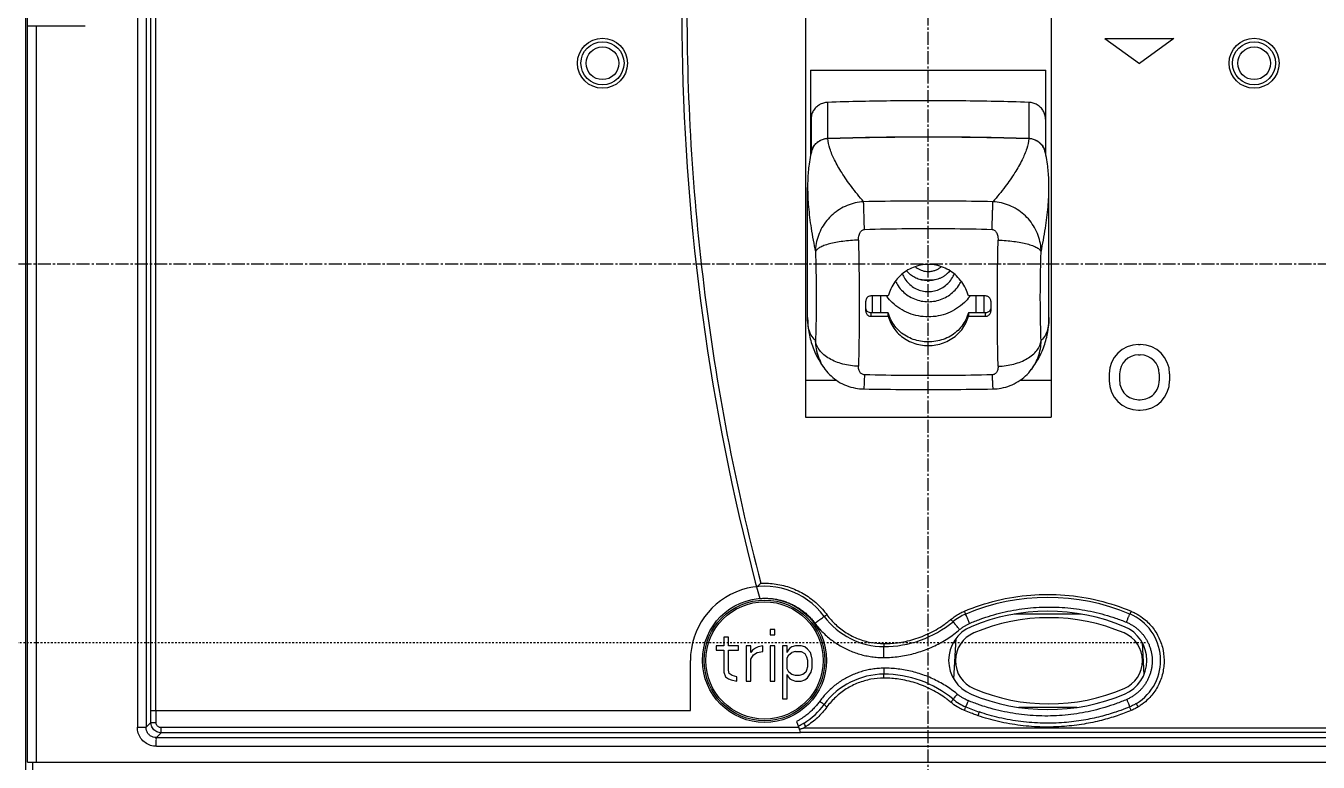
# Model space of a CAD drawing. Extents: x 0 to 557, y 0 to 248.
# Drawn here: x 423 to 498, y 83.2 to 125.9 of the extents above; entities that cross this region are included whole.
import ezdxf

# ---------------------------------------------------------------- set-up
doc = ezdxf.new("R2010")
doc.units = 0
doc.linetypes.add('AXES2', pattern=[1.125, 0.75, -0.125, 0.125, -0.125])
doc.linetypes.add('CENTER2', pattern=[1.125, 0.75, -0.125, 0.125, -0.125])
doc.layers.add('AXE', color=80, linetype='AXES2')

# ---------------------------------------------------------------- blocks, each defined once
blk = doc.blocks.new('LV429640ATNSX22A 1')
for p, q in [((95, -7.813), (95, 78.904)), ((95.1, -6.913), (95.1, 79.286)), ((140.225, 58.299), (140.225, 13.084)), ((154.475, 58.299), (154.475, 13.084)), ((101.471, 37.52), (101.471, -4.89)), ((102.243, -3.913), (102.243, 38.017)), ((102.543, -3.913), (102.543, 37.968)), ((101.971, 37.389), (101.971, -4.893)), ((95.1, 35.787), (98.45, 35.787)), ((95.6, 35.787), (95.6, -6.913)), ((157.6, 35.047), (161.6, 35.047)), ((157.6, 35.047), (159.6, 33.594)), ((161.6, 35.047), (159.6, 33.594)), ((140.525, 33.215), (140.525, 28.277)), ((140.525, 33.215), (154.175, 33.215)), ((154.175, 28.277), (154.175, 33.215)), ((140.55, 30.194), (140.525, 30.194)), ((140.525, 30.165), (140.55, 30.165)), ((140.55, 30.371), (140.55, 28.383)), ((154.15, 30.371), (154.15, 28.383)), ((154.175, 30.194), (154.15, 30.194)), ((154.15, 30.165), (154.175, 30.165)), ((140.35, 18.872), (140.35, 26.418)), ((154.35, 26.419), (154.35, 26.421)), ((154.35, 18.873), (154.35, 26.418)), ((143.726, 19.236), (143.726, 19.824)), ((145.026, 20.122), (144.026, 20.122)), ((144.1, 20.122), (144.1, 19.144)), ((144.6, 19.144), (144.6, 20.122)), ((150.674, 20.122), (149.674, 20.122)), ((150.099, 20.122), (150.099, 19.144)), ((150.6, 19.144), (150.6, 20.122)), ((150.974, 19.824), (150.974, 19.236)), ((145.026, 19.144), (144.026, 19.144)), ((144.026, 19.144), (144.026, 18.946)), ((144.026, 18.946), (145.026, 18.946)), ((145.026, 18.946), (145.026, 19.144)), ((150.674, 19.144), (149.674, 19.144)), ((149.674, 19.144), (149.674, 18.946)), ((149.674, 18.946), (150.674, 18.946)), ((150.674, 18.946), (150.674, 19.144)), ((159.55, 17.307), (159.65, 17.307)), ((159.55, 16.707), (159.65, 16.707)), ((141.347, 15.886), (141.347, 15.886)), ((153.352, 15.886), (153.353, 15.886)), ((142.029, 15.229), (140.225, 15.229)), ((154.475, 15.229), (152.671, 15.229)), ((157.85, 15.607), (157.85, 15.207)), ((158.45, 15.607), (158.45, 15.207)), ((160.75, 15.607), (160.75, 15.207)), ((161.35, 15.607), (161.35, 15.207)), ((159.55, 14.107), (159.65, 14.107)), ((159.55, 13.507), (159.65, 13.507)), ((140.225, 13.084), (154.475, 13.084)), ((156.223, 1.665), (152.337, 1.665)), ((156, 1.665), (156, 1.702)), ((138.457, 0.787), (138.186, 0.787)), ((138.186, 0.787), (138.186, 0.468)), ((138.457, 0.468), (138.457, 0.787)), ((135.754, 0.34), (135.484, 0.34)), ((135.484, 0.34), (135.484, -0.171)), ((135.754, -0.171), (135.754, 0.34)), ((138.186, 0.468), (138.457, 0.468)), ((148.949, 0.06), (148.825, 0.06)), ((148.835, -2.104), (148.959, 0.261)), ((159.753, 0.03), (159.852, -1.859)), ((135.484, -0.171), (135.051, -0.171)), ((135.051, -0.171), (135.051, -0.426)), ((135.051, -0.426), (135.484, -0.426)), ((135.484, -0.426), (135.484, -1.703)), ((136.349, -0.171), (135.754, -0.171)), ((135.754, -0.426), (136.349, -0.426)), ((135.754, -1.575), (135.754, -0.426)), ((136.349, -0.426), (136.349, -0.171)), ((137.051, -0.171), (136.781, -0.171)), ((136.781, -0.171), (136.781, -2.213)), ((137.051, -0.554), (137.051, -0.171)), ((137.159, -0.426), (137.051, -0.554)), ((137.051, -0.937), (137.213, -0.681)), ((137.322, -0.298), (137.159, -0.426)), ((137.213, -0.681), (137.43, -0.554)), ((137.484, -0.235), (137.322, -0.298)), ((137.43, -0.554), (137.754, -0.49)), ((137.754, -0.171), (137.484, -0.235)), ((137.754, -0.49), (137.754, -0.171)), ((138.457, -0.171), (138.186, -0.171)), ((138.186, -0.171), (138.186, -2.213)), ((138.457, -2.213), (138.457, -0.171)), ((139.159, -0.171), (138.889, -0.171)), ((138.889, -0.171), (138.889, -3.235)), ((139.159, -0.554), (139.159, -0.171)), ((139.213, -0.426), (139.159, -0.554)), ((139.159, -0.873), (139.267, -0.681)), ((139.322, -0.298), (139.213, -0.426)), ((139.267, -0.681), (139.43, -0.554)), ((139.43, -0.235), (139.322, -0.298)), ((139.646, -0.171), (139.43, -0.235)), ((139.646, -0.49), (139.43, -0.554)), ((139.97, -0.171), (139.646, -0.171)), ((139.646, -0.49), (139.97, -0.49)), ((140.186, -0.235), (139.97, -0.171)), ((139.97, -0.49), (140.186, -0.618)), ((140.349, -0.362), (140.186, -0.235)), ((140.186, -0.618), (140.294, -0.809)), ((140.511, -0.554), (140.349, -0.362)), ((140.565, -0.681), (140.511, -0.554)), ((140.619, -0.937), (140.565, -0.681)), ((144.775, -0.038), (144.775, -0.213)), ((133.55, -3.913), (133.55, -1.013)), ((137.051, -2.213), (137.051, -0.937)), ((139.159, -1.511), (139.159, -0.873)), ((140.294, -0.809), (140.349, -1)), ((140.349, -1.383), (140.294, -1.575)), ((140.349, -1), (140.349, -1.383)), ((140.565, -1.703), (140.619, -1.447)), ((140.619, -1.447), (140.619, -0.937)), ((135.484, -1.703), (135.592, -1.958)), ((135.592, -1.958), (135.754, -2.086)), ((135.808, -1.766), (135.754, -1.575)), ((135.754, -2.086), (135.916, -2.149)), ((135.97, -1.894), (135.808, -1.766)), ((135.916, -2.149), (136.24, -2.213)), ((136.24, -1.958), (135.97, -1.894)), ((136.24, -2.213), (136.24, -1.958)), ((136.781, -2.213), (137.051, -2.213)), ((138.186, -2.213), (138.457, -2.213)), ((139.267, -1.703), (139.159, -1.511)), ((139.159, -1.83), (139.213, -1.958)), ((139.159, -3.235), (139.159, -1.83)), ((139.213, -1.958), (139.322, -2.086)), ((139.43, -1.83), (139.267, -1.703)), ((139.322, -2.086), (139.43, -2.149)), ((139.646, -1.894), (139.43, -1.83)), ((139.43, -2.149), (139.646, -2.213)), ((139.862, -1.894), (139.646, -1.894)), ((139.646, -2.213), (139.97, -2.213)), ((140.078, -1.83), (139.862, -1.894)), ((139.97, -2.213), (140.186, -2.149)), ((140.24, -1.703), (140.078, -1.83)), ((140.186, -2.149), (140.349, -2.022)), ((140.294, -1.575), (140.24, -1.703)), ((140.349, -2.022), (140.565, -1.703)), ((144.775, -2.04), (144.775, -1.813)), ((138.889, -3.235), (139.159, -3.235)), ((155.962, -3.735), (152.598, -3.735)), ((102.243, -3.913), (102.254, -3.913)), ((102.252, -4.612), (102.254, -3.913)), ((102.269, -3.913), (133.55, -3.913)), ((102.552, -4.612), (102.552, -3.913)), ((101.471, -4.893), (101.971, -4.893)), ((101.971, -4.893), (102.252, -4.612)), ((102.252, -4.612), (102.552, -4.612)), ((102.57, -5.492), (102.851, -5.211)), ((102.851, -5.211), (102.851, -4.912)), ((139.807, -4.912), (102.851, -4.912)), ((139.931, -5.211), (102.851, -5.211)), ((191.827, -5.19), (139.924, -5.19)), ((139.924, -5.19), (139.931, -5.211)), ((191.827, -4.934), (140.109, -4.934)), ((102.57, -5.492), (192.13, -5.492)), ((102.57, -5.992), (192.129, -5.992)), ((95.1, -6.913), (199.6, -6.913)), ((95.4, -7.513), (95.4, -6.913))]:
    blk.add_line(p, q)
at = {"color": 6, "linetype": 'CENTER2', "ltscale": 0.008}
blk.add_line((159.957, 0), (-262.225, 0), dxfattribs=at)
for centre, radius in [((128.45, 33.617), 1.45), ((128.45, 33.617), 1.25), ((128.45, 33.617), 0.95), ((166.25, 33.617), 1.45), ((166.25, 33.617), 1.25), ((166.25, 33.617), 0.95), ((137.85, -1.013), 3.6), ((137.85, -1.013), 3.5), ((137.851, -1.013), 3.4)]:
    blk.add_circle(centre, radius)
for centre, radius, start, end in [((264.05, 36.687), 131, 167.74789, 195.0927), ((159.55, 15.607), 1.7, 90, 180), ((159.65, 15.607), 1.7, 0, 90), ((159.55, 15.607), 1.1, 90, 180), ((159.65, 15.607), 1.1, 0, 90), ((159.55, 15.207), 1.7, 180, 270), ((159.55, 15.207), 1.1, 179.99999, 270), ((159.65, 15.207), 1.1, 270, 0.00001), ((159.65, 15.207), 1.7, 270, 0), ((137.85, -1.013), 4.3, 36.37184, 180), ((154.28, -9.663), 12.3, 67.22714, 112.77286), ((144.775, 4.087), 4.3, 216.37184, 270), ((150.649, -1.013), 2.919, 112.77286, 129.66714), ((154.28, -9.663), 11.5, 67.22714, 112.77286), ((157.911, -1.013), 2.919, 301.23214, 67.22714), ((144.775, 6.07), 6.284, 270, 309.66714), ((150.649, -1.013), 2.119, 112.77286, 247.22714), ((154.35, -9.685), 11.15, 66.99714, 113.00286), ((157.911, -1.013), 2.119, 292.77286, 67.22714), ((150.678, -1.035), 1.753, 113.00286, 246.99714), ((158.022, -1.035), 1.753, 293.00286, 66.99714), ((144.775, -6.113), 4.3, 90, 143.62816), ((144.775, -8.097), 6.284, 50.33286, 90), ((154.28, 7.637), 11.5, 247.22714, 292.77286), ((154.35, 7.615), 11.15, 246.99714, 293.00286), ((137.85, -1.013), 4.3, 302.26997, 323.62816), ((150.649, -1.013), 2.919, 230.33286, 247.22714), ((154.28, 7.637), 12.3, 247.22714, 251.14119), ((264.05, 36.687), 131, 198.34937, 198.64294)]:
    blk.add_arc(centre, radius, start, end)
for points, knots in [([(136.276, 64.231), (135.661, 61.368), (134.623, 55.609), (133.65, 46.899), (133.261, 38.159), (133.455, 29.416), (134.232, 20.694), (135.594, 12.019), (136.891, 6.3), (137.636, 3.46)], [0, 0, 0, 0, 8.784619, 17.538219, 26.275587, 35.009909, 43.755075, 52.525371, 61.333757, 61.333757, 61.333757, 61.333757]), ([(141.518, 31.351), (141.432, 31.348), (141.262, 31.321), (141.026, 31.218), (140.824, 31.061), (140.669, 30.858), (140.572, 30.623), (140.55, 30.454), (140.55, 30.37)], [0, 0, 0, 0, 0.25612, 0.510972, 0.764267, 1.016285, 1.267624, 1.519346, 1.519346, 1.519346, 1.519346]), ([(153.182, 31.351), (151.887, 31.392), (149.294, 31.446), (145.405, 31.446), (142.813, 31.392), (141.518, 31.351)], [0, 0, 0, 0, 3.888918, 7.777655, 11.666573, 11.666573, 11.666573, 11.666573]), ([(141.518, 29.258), (141.518, 29.49), (141.518, 29.955), (141.518, 30.653), (141.518, 31.118), (141.518, 31.351)], [0, 0, 0, 0, 0.69768, 1.39536, 2.093039, 2.093039, 2.093039, 2.093039]), ([(154.15, 30.37), (154.15, 30.454), (154.128, 30.623), (154.03, 30.858), (153.876, 31.061), (153.674, 31.218), (153.438, 31.321), (153.268, 31.348), (153.182, 31.351)], [0, 0, 0, 0, 0.251704, 0.503032, 0.755046, 1.008344, 1.263208, 1.519346, 1.519346, 1.519346, 1.519346]), ([(153.182, 31.351), (153.182, 31.118), (153.182, 30.653), (153.182, 29.955), (153.182, 29.49), (153.182, 29.258)], [0, 0, 0, 0, 0.69768, 1.39536, 2.093039, 2.093039, 2.093039, 2.093039]), ([(141.514, 29.248), (141.441, 29.246), (141.295, 29.225), (141.089, 29.149), (140.906, 29.031), (140.753, 28.876), (140.643, 28.7), (140.596, 28.574), (140.581, 28.513)], [0, 0, 0, 0, 0.219299, 0.437104, 0.653534, 0.86884, 1.083438, 1.27096, 1.27096, 1.27096, 1.27096]), ([(140.583, 28.527), (140.604, 28.608), (140.669, 28.765), (140.824, 28.967), (141.026, 29.125), (141.262, 29.228), (141.432, 29.255), (141.517, 29.258)], [0, 0, 0, 0, 0.251319, 0.503323, 0.756613, 1.011467, 1.267595, 1.267595, 1.267595, 1.267595]), ([(153.186, 29.248), (151.89, 29.288), (149.296, 29.342), (145.404, 29.342), (142.81, 29.288), (141.514, 29.248)], [0, 0, 0, 0, 3.891349, 7.782772, 11.674143, 11.674143, 11.674143, 11.674143]), ([(143.596, 25.586), (143.353, 25.873), (142.91, 26.422), (142.343, 27.229), (141.918, 27.963), (141.635, 28.623), (141.534, 29.051), (141.514, 29.248)], [0, 0, 0, 0, 1.129232, 2.113266, 2.956934, 3.668569, 4.263125, 4.263125, 4.263125, 4.263125]), ([(141.517, 29.258), (142.813, 29.299), (145.405, 29.353), (149.295, 29.353), (151.887, 29.299), (153.182, 29.258)], [0, 0, 0, 0, 3.888958, 7.777734, 11.666692, 11.666692, 11.666692, 11.666692]), ([(153.186, 29.248), (153.167, 29.051), (153.065, 28.623), (152.782, 27.963), (152.357, 27.229), (151.79, 26.422), (151.347, 25.873), (151.104, 25.586)], [0, 0, 0, 0, 0.594657, 1.306293, 2.149963, 3.133999, 4.263355, 4.263355, 4.263355, 4.263355]), ([(153.182, 29.258), (153.268, 29.255), (153.438, 29.228), (153.674, 29.125), (153.876, 28.968), (154.03, 28.765), (154.095, 28.608), (154.117, 28.527)], [0, 0, 0, 0, 0.25611, 0.510953, 0.764239, 1.016247, 1.267577, 1.267577, 1.267577, 1.267577]), ([(154.119, 28.513), (154.103, 28.574), (154.057, 28.7), (153.947, 28.876), (153.794, 29.031), (153.611, 29.149), (153.405, 29.225), (153.259, 29.246), (153.186, 29.248)], [0, 0, 0, 0, 0.187521, 0.402119, 0.617425, 0.833855, 1.05166, 1.270981, 1.270981, 1.270981, 1.270981]), ([(140.526, 28.281), (140.488, 28.109), (140.409, 27.649), (140.359, 27.026), (140.35, 26.577), (140.35, 26.418)], [0, 0, 0, 0, 0.527987, 1.396774, 1.873515, 1.873515, 1.873515, 1.873515]), ([(154.35, 26.421), (154.35, 26.58), (154.341, 27.028), (154.29, 27.651), (154.211, 28.11), (154.174, 28.282)], [0, 0, 0, 0, 0.476842, 1.344774, 1.872272, 1.872272, 1.872272, 1.872272]), ([(140.35, 26.418), (140.35, 26.041), (140.39, 25.247), (140.547, 23.999), (140.709, 23.133), (140.805, 22.68)], [0, 0, 0, 0, 1.1302, 2.382865, 3.77156, 3.77156, 3.77156, 3.77156]), ([(153.895, 22.681), (153.991, 23.134), (154.153, 24), (154.31, 25.248), (154.35, 26.042), (154.35, 26.419)], [0, 0, 0, 0, 1.388569, 2.64124, 3.771452, 3.771452, 3.771452, 3.771452]), ([(143.596, 25.586), (143.433, 25.577), (143.106, 25.53), (142.635, 25.38), (142.194, 25.153), (141.796, 24.857), (141.452, 24.5), (141.172, 24.092), (140.964, 23.643), (140.835, 23.168), (140.805, 22.842), (140.805, 22.68)], [0, 0, 0, 0, 0.491164, 0.983883, 1.477785, 1.971462, 2.46483, 2.958319, 3.450422, 3.941132, 4.42768, 4.42768, 4.42768, 4.42768]), ([(151.104, 25.586), (150.27, 25.605), (148.601, 25.63), (146.099, 25.63), (144.43, 25.605), (143.596, 25.586)], [0, 0, 0, 0, 2.502723, 5.005482, 7.508204, 7.508204, 7.508204, 7.508204]), ([(143.647, 23.98), (143.644, 24.107), (143.638, 24.348), (143.628, 24.691), (143.619, 24.99), (143.611, 25.241), (143.603, 25.434), (143.599, 25.543), (143.596, 25.586)], [0, 0, 0, 0, 0.381532, 0.724782, 1.027538, 1.281396, 1.476774, 1.607125, 1.607125, 1.607125, 1.607125]), ([(151.053, 23.98), (151.056, 24.108), (151.062, 24.35), (151.072, 24.693), (151.081, 24.991), (151.089, 25.241), (151.096, 25.434), (151.101, 25.543), (151.104, 25.586)], [0, 0, 0, 0, 0.385203, 0.726833, 1.028239, 1.281612, 1.476865, 1.607121, 1.607121, 1.607121, 1.607121]), ([(153.895, 22.681), (153.894, 22.843), (153.865, 23.169), (153.736, 23.643), (153.528, 24.092), (153.248, 24.501), (152.903, 24.858), (152.505, 25.154), (152.064, 25.38), (151.593, 25.53), (151.267, 25.577), (151.104, 25.586)], [0, 0, 0, 0, 0.485717, 0.976523, 1.468878, 1.962687, 2.456353, 2.950217, 3.444102, 3.936512, 4.426636, 4.426636, 4.426636, 4.426636]), ([(143.647, 23.98), (144.47, 24.006), (146.115, 24.042), (148.584, 24.042), (150.23, 24.006), (151.053, 23.98)], [0, 0, 0, 0, 2.468898, 4.937873, 7.406771, 7.406771, 7.406771, 7.406771]), ([(143.298, 23.36), (143.143, 23.355), (142.839, 23.338), (142.4, 23.293), (141.993, 23.229), (141.627, 23.148), (141.314, 23.052), (141.065, 22.944), (140.89, 22.829), (140.816, 22.728), (140.805, 22.68)], [0, 0, 0, 0, 0.466326, 0.912058, 1.324926, 1.702658, 2.033233, 2.306372, 2.513872, 2.660628, 2.660628, 2.660628, 2.660628]), ([(143.298, 23.359), (143.297, 23.413), (143.302, 23.514), (143.33, 23.651), (143.372, 23.763), (143.423, 23.85), (143.487, 23.92), (143.563, 23.967), (143.621, 23.979), (143.647, 23.98)], [0, 0, 0, 0, 0.161065, 0.3013534, 0.4191599, 0.5163866, 0.6052558, 0.6995118, 0.7790677, 0.7790677, 0.7790677, 0.7790677]), ([(143.298, 23.359), (143.307, 22.998), (143.322, 22.27), (143.336, 21.175), (143.343, 20.08), (143.344, 19.005), (143.336, 17.967), (143.322, 16.985), (143.307, 16.351), (143.298, 16.046)], [0, 0, 0, 0, 1.082535, 2.184219, 3.285557, 4.36753, 5.411454, 6.399322, 7.314122, 7.314122, 7.314122, 7.314122]), ([(151.053, 23.98), (151.08, 23.979), (151.139, 23.967), (151.215, 23.918), (151.278, 23.848), (151.329, 23.76), (151.371, 23.649), (151.398, 23.512), (151.403, 23.413), (151.401, 23.36)], [0, 0, 0, 0, 0.0810268, 0.1765034, 0.2651406, 0.3626497, 0.4802444, 0.6196479, 0.7785769, 0.7785769, 0.7785769, 0.7785769]), ([(151.401, 16.046), (151.393, 16.351), (151.378, 16.985), (151.364, 17.967), (151.356, 19.005), (151.356, 20.08), (151.364, 21.175), (151.378, 22.271), (151.393, 22.999), (151.401, 23.36)], [0, 0, 0, 0, 0.914414, 1.902283, 2.946208, 4.02818, 5.129519, 6.231202, 7.31421, 7.31421, 7.31421, 7.31421]), ([(151.401, 23.36), (151.557, 23.355), (151.86, 23.338), (152.3, 23.293), (152.707, 23.229), (153.072, 23.148), (153.386, 23.052), (153.635, 22.944), (153.81, 22.829), (153.883, 22.728), (153.895, 22.68)], [0, 0, 0, 0, 0.466325, 0.912056, 1.324924, 1.702656, 2.03323, 2.306369, 2.51387, 2.660616, 2.660616, 2.660616, 2.660616]), ([(140.805, 22.68), (140.815, 22.384), (140.831, 21.786), (140.847, 20.889), (140.852, 19.997), (140.847, 19.134), (140.832, 18.318), (140.815, 17.793), (140.805, 17.542)], [0, 0, 0, 0, 0.889013, 1.793774, 2.692359, 3.563073, 4.38491, 5.13867, 5.13867, 5.13867, 5.13867]), ([(153.895, 17.543), (153.885, 17.794), (153.868, 18.319), (153.853, 19.134), (153.848, 19.997), (153.853, 20.889), (153.869, 21.786), (153.885, 22.384), (153.895, 22.681)], [0, 0, 0, 0, 0.753084, 1.574921, 2.445635, 3.34422, 4.248982, 5.138793, 5.138793, 5.138793, 5.138793]), ([(147.35, 21.951), (147.202, 21.951), (146.902, 21.922), (146.468, 21.793), (146.063, 21.581), (145.703, 21.296), (145.4, 20.949), (145.168, 20.554), (145.064, 20.267), (145.026, 20.122)], [0, 0, 0, 0, 0.444505, 0.897255, 1.350445, 1.806726, 2.266545, 2.725269, 3.175168, 3.175168, 3.175168, 3.175168]), ([(146.592, 21.822), (146.629, 21.79), (146.759, 21.692), (147.011, 21.575), (147.238, 21.542), (147.35, 21.542)], [0, 0, 0, 0, 0.1485949, 0.4853072, 0.823392, 0.823392, 0.823392, 0.823392]), ([(149.674, 20.122), (149.636, 20.266), (149.533, 20.551), (149.302, 20.945), (149, 21.294), (148.64, 21.58), (148.234, 21.792), (147.799, 21.922), (147.498, 21.951), (147.35, 21.951)], [0, 0, 0, 0, 0.446337, 0.90368, 1.363852, 1.821473, 2.276269, 2.730345, 3.17517, 3.17517, 3.17517, 3.17517]), ([(147.688, 21.593), (147.748, 21.611), (147.864, 21.656), (148.003, 21.738), (148.081, 21.799), (148.109, 21.822)], [0, 0, 0, 0, 0.1862271, 0.3719959, 0.4820704, 0.4820704, 0.4820704, 0.4820704]), ([(145.849, 21.406), (145.866, 21.359), (145.933, 21.204), (146.089, 20.961), (146.345, 20.711), (146.65, 20.523), (146.991, 20.406), (147.231, 20.38), (147.35, 20.38)], [0, 0, 0, 0, 0.150841, 0.504044, 0.858793, 1.215081, 1.572599, 1.930797, 1.930797, 1.930797, 1.930797]), ([(147.35, 21.004), (147.252, 21.004), (147.055, 21.021), (146.768, 21.096), (146.501, 21.22), (146.272, 21.384), (146.146, 21.516), (146.093, 21.582)], [0, 0, 0, 0, 0.294307, 0.590256, 0.884542, 1.174096, 1.428911, 1.428911, 1.428911, 1.428911]), ([(147.35, 21.543), (147.388, 21.543), (147.464, 21.547), (147.578, 21.563), (147.652, 21.582), (147.688, 21.593)], [0, 0, 0, 0, 0.1143712, 0.2286993, 0.3429397, 0.3429397, 0.3429397, 0.3429397]), ([(148.607, 21.582), (148.58, 21.548), (148.516, 21.476), (148.406, 21.374), (148.277, 21.277), (148.137, 21.193), (147.987, 21.123), (147.832, 21.07), (147.673, 21.032), (147.512, 21.009), (147.404, 21.004), (147.35, 21.004)], [0, 0, 0, 0, 0.13061, 0.288555, 0.449937, 0.61369, 0.778656, 0.943038, 1.106421, 1.268912, 1.430199, 1.430199, 1.430199, 1.430199]), ([(147.35, 20.38), (147.469, 20.38), (147.709, 20.406), (148.049, 20.523), (148.355, 20.711), (148.611, 20.961), (148.767, 21.204), (148.834, 21.359), (148.851, 21.406)], [0, 0, 0, 0, 0.358198, 0.715716, 1.072004, 1.426753, 1.779956, 1.930696, 1.930696, 1.930696, 1.930696]), ([(145.444, 20.984), (145.49, 20.887), (145.611, 20.675), (145.856, 20.383), (146.176, 20.126), (146.541, 19.935), (146.937, 19.817), (147.212, 19.79), (147.35, 19.79)], [0, 0, 0, 0, 0.321522, 0.727788, 1.135642, 1.545168, 1.956257, 2.368628, 2.368628, 2.368628, 2.368628]), ([(147.35, 19.79), (147.487, 19.79), (147.763, 19.817), (148.159, 19.935), (148.524, 20.126), (148.844, 20.383), (149.089, 20.675), (149.21, 20.887), (149.255, 20.984)], [0, 0, 0, 0, 0.412386, 0.823485, 1.233018, 1.640874, 2.047138, 2.368575, 2.368575, 2.368575, 2.368575]), ([(143.766, 19.973), (143.756, 19.955), (143.735, 19.908), (143.726, 19.855), (143.726, 19.824)], [0, 0, 0, 0, 0.0625015, 0.1551995, 0.1551995, 0.1551995, 0.1551995]), ([(144.026, 20.122), (143.995, 20.122), (143.932, 20.112), (143.847, 20.069), (143.794, 20.017), (143.772, 19.982), (143.766, 19.973)], [0, 0, 0, 0, 0.0935444, 0.1876523, 0.2809224, 0.3120724, 0.3120724, 0.3120724, 0.3120724]), ([(149.74, 20.072), (149.65, 19.955), (149.421, 19.702), (149.001, 19.372), (148.486, 19.107), (147.928, 18.945), (147.35, 18.89), (146.772, 18.945), (146.214, 19.107), (145.699, 19.372), (145.278, 19.702), (145.05, 19.955), (144.96, 20.072)], [0, 0, 0, 0, 0.443373, 1.017674, 1.593561, 2.170669, 2.748457, 3.326246, 3.903358, 4.479252, 5.053562, 5.49696, 5.49696, 5.49696, 5.49696]), ([(150.974, 19.824), (150.974, 19.855), (150.964, 19.918), (150.92, 20.002), (150.853, 20.069), (150.768, 20.112), (150.705, 20.122), (150.674, 20.122)], [0, 0, 0, 0, 0.0926518, 0.1862386, 0.2795335, 0.3734709, 0.4670129, 0.4670129, 0.4670129, 0.4670129]), ([(140.805, 17.542), (140.701, 17.628), (140.519, 17.865), (140.375, 18.33), (140.35, 18.68), (140.35, 18.871)], [0, 0, 0, 0, 0.402127, 0.869328, 1.444983, 1.444983, 1.444983, 1.444983]), ([(140.351, 18.812), (140.353, 18.627), (140.382, 18.16), (140.539, 17.412), (140.868, 16.61), (141.177, 16.117), (141.347, 15.886)], [0, 0, 0, 0, 0.55569, 1.400932, 2.280668, 3.14092, 3.14092, 3.14092, 3.14092]), ([(143.766, 19.289), (143.756, 19.307), (143.734, 19.353), (143.726, 19.404), (143.726, 19.435)], [0, 0, 0, 0, 0.0614636, 0.1524317, 0.1524317, 0.1524317, 0.1524317]), ([(143.726, 19.236), (143.726, 19.206), (143.736, 19.144), (143.78, 19.062), (143.847, 18.997), (143.932, 18.955), (143.995, 18.946), (144.026, 18.946)], [0, 0, 0, 0, 0.0911569, 0.1832129, 0.2753921, 0.3688217, 0.4623011, 0.4623011, 0.4623011, 0.4623011]), ([(144.026, 19.144), (143.995, 19.144), (143.932, 19.154), (143.847, 19.195), (143.794, 19.246), (143.772, 19.28), (143.766, 19.289)], [0, 0, 0, 0, 0.0936343, 0.1870805, 0.2791435, 0.3098157, 0.3098157, 0.3098157, 0.3098157]), ([(149.674, 19.144), (149.637, 19.008), (149.536, 18.737), (149.306, 18.366), (149.002, 18.043), (148.637, 17.782), (148.227, 17.592), (147.79, 17.479), (147.343, 17.442), (146.901, 17.481), (146.473, 17.593), (146.072, 17.777), (145.707, 18.035), (145.4, 18.358), (145.166, 18.733), (145.063, 19.006), (145.026, 19.144)], [0, 0, 0, 0, 0.424214, 0.859548, 1.303264, 1.745291, 2.199116, 2.647913, 3.095021, 3.536784, 3.972702, 4.415664, 4.855625, 5.303267, 5.744832, 6.173143, 6.173143, 6.173143, 6.173143]), ([(145.026, 18.946), (145.063, 18.807), (145.166, 18.533), (145.398, 18.16), (145.701, 17.837), (146.063, 17.577), (146.469, 17.387), (146.903, 17.272), (147.202, 17.246), (147.35, 17.246)], [0, 0, 0, 0, 0.431183, 0.869103, 1.310001, 1.752309, 2.197666, 2.647917, 3.092304, 3.092304, 3.092304, 3.092304]), ([(147.35, 17.246), (147.498, 17.246), (147.796, 17.272), (148.229, 17.386), (148.634, 17.576), (148.995, 17.835), (149.3, 18.157), (149.533, 18.531), (149.636, 18.806), (149.674, 18.946)], [0, 0, 0, 0, 0.444069, 0.893015, 1.336831, 1.777888, 2.21847, 2.657697, 3.092299, 3.092299, 3.092299, 3.092299]), ([(150.933, 19.289), (150.928, 19.28), (150.905, 19.246), (150.852, 19.195), (150.767, 19.154), (150.705, 19.144), (150.674, 19.144)], [0, 0, 0, 0, 0.0306608, 0.1227574, 0.2162544, 0.309535, 0.309535, 0.309535, 0.309535]), ([(150.674, 18.946), (150.705, 18.946), (150.768, 18.955), (150.852, 18.997), (150.92, 19.062), (150.964, 19.145), (150.974, 19.206), (150.974, 19.236)], [0, 0, 0, 0, 0.0934818, 0.1870805, 0.2792342, 0.371099, 0.4623012, 0.4623012, 0.4623012, 0.4623012]), ([(150.974, 19.435), (150.974, 19.404), (150.965, 19.353), (150.944, 19.306), (150.933, 19.289)], [0, 0, 0, 0, 0.0912522, 0.152712, 0.152712, 0.152712, 0.152712]), ([(153.353, 15.886), (153.522, 16.117), (153.832, 16.61), (154.161, 17.412), (154.318, 18.161), (154.347, 18.628), (154.349, 18.814)], [0, 0, 0, 0, 0.859821, 1.740253, 2.586101, 3.142193, 3.142193, 3.142193, 3.142193]), ([(154.35, 18.872), (154.35, 18.68), (154.325, 18.331), (154.181, 17.865), (153.998, 17.629), (153.895, 17.543)], [0, 0, 0, 0, 0.575585, 1.042783, 1.444948, 1.444948, 1.444948, 1.444948]), ([(143.298, 16.046), (143.143, 16.05), (142.837, 16.075), (142.395, 16.163), (141.984, 16.298), (141.616, 16.476), (141.298, 16.695), (141.045, 16.951), (140.871, 17.235), (140.815, 17.442), (140.805, 17.543)], [0, 0, 0, 0, 0.467214, 0.919411, 1.348959, 1.759099, 2.144205, 2.501696, 2.830336, 3.133839, 3.133839, 3.133839, 3.133839]), ([(140.805, 17.542), (140.805, 17.378), (140.835, 17.05), (140.963, 16.574), (141.144, 16.186), (141.288, 15.966), (141.347, 15.886)], [0, 0, 0, 0, 0.492198, 0.983366, 1.470801, 1.770408, 1.770408, 1.770408, 1.770408]), ([(151.401, 16.046), (151.557, 16.05), (151.863, 16.075), (152.305, 16.163), (152.715, 16.298), (153.084, 16.476), (153.402, 16.695), (153.655, 16.951), (153.829, 17.235), (153.885, 17.442), (153.895, 17.543)], [0, 0, 0, 0, 0.467215, 0.919412, 1.348961, 1.759101, 2.144207, 2.501698, 2.830338, 3.133864, 3.133864, 3.133864, 3.133864]), ([(153.353, 15.886), (153.412, 15.966), (153.556, 16.186), (153.737, 16.574), (153.865, 17.05), (153.895, 17.379), (153.895, 17.543)], [0, 0, 0, 0, 0.299739, 0.786925, 1.278014, 1.771095, 1.771095, 1.771095, 1.771095]), ([(141.348, 15.885), (141.35, 15.882), (141.458, 15.736), (141.699, 15.469), (142.124, 15.146), (142.603, 14.908), (143.103, 14.766), (143.442, 14.732), (143.602, 14.729)], [0, 0, 0, 0, 0.013877, 0.542383, 1.07235, 1.60501, 2.140253, 2.621736, 2.621736, 2.621736, 2.621736]), ([(143.647, 15.549), (143.62, 15.549), (143.563, 15.559), (143.487, 15.595), (143.423, 15.651), (143.371, 15.721), (143.329, 15.81), (143.302, 15.921), (143.297, 16.003), (143.298, 16.046)], [0, 0, 0, 0, 0.080404, 0.1708591, 0.2499662, 0.3331538, 0.4304137, 0.5439252, 0.6733914, 0.6733914, 0.6733914, 0.6733914]), ([(151.401, 16.046), (151.403, 16.002), (151.398, 15.92), (151.37, 15.809), (151.328, 15.719), (151.275, 15.649), (151.211, 15.594), (151.135, 15.558), (151.079, 15.549), (151.053, 15.549)], [0, 0, 0, 0, 0.1312017, 0.2454478, 0.3429358, 0.4259673, 0.5054034, 0.5948228, 0.6737852, 0.6737852, 0.6737852, 0.6737852]), ([(151.097, 14.729), (151.259, 14.732), (151.6, 14.767), (152.1, 14.909), (152.579, 15.148), (153.003, 15.471), (153.243, 15.738), (153.35, 15.882), (153.352, 15.885)], [0, 0, 0, 0, 0.485707, 1.020462, 1.552542, 2.081869, 2.609734, 2.621678, 2.621678, 2.621678, 2.621678]), ([(143.647, 15.549), (143.644, 15.453), (143.639, 15.28), (143.626, 15.06), (143.626, 14.877), (143.603, 14.806), (143.614, 14.727), (143.602, 14.729)], [0, 0, 0, 0, 0.2877023, 0.5138159, 0.6815845, 0.7856817, 0.8210586, 0.8210586, 0.8210586, 0.8210586]), ([(151.053, 15.549), (150.23, 15.528), (148.584, 15.5), (146.115, 15.5), (144.47, 15.528), (143.647, 15.549)], [0, 0, 0, 0, 2.468674, 4.937649, 7.406323, 7.406323, 7.406323, 7.406323]), ([(151.053, 15.549), (151.056, 15.454), (151.061, 15.281), (151.074, 15.061), (151.074, 14.878), (151.097, 14.806), (151.086, 14.727), (151.097, 14.729)], [0, 0, 0, 0, 0.285109, 0.5125566, 0.6812385, 0.7856127, 0.8210576, 0.8210576, 0.8210576, 0.8210576]), ([(143.602, 14.729), (144.431, 14.715), (146.102, 14.695), (148.601, 14.695), (150.271, 14.715), (151.097, 14.729)], [0, 0, 0, 0, 2.484794, 5.014654, 7.495422, 7.495422, 7.495422, 7.495422]), ([(137.635, 3.46), (137.604, 3.426), (137.548, 3.367), (137.475, 3.301), (137.429, 3.266), (137.409, 3.264)], [0, 0, 0, 0, 0.1385935, 0.241239, 0.3015155, 0.3015155, 0.3015155, 0.3015155]), ([(137.636, 3.46), (137.931, 3.474), (138.528, 3.443), (139.395, 3.222), (140.205, 2.834), (140.837, 2.357), (141.175, 2.002), (141.298, 1.855)], [0, 0, 0, 0, 0.88722, 1.778182, 2.66895, 3.562949, 4.136829, 4.136829, 4.136829, 4.136829]), ([(137.56, 2.576), (137.649, 2.584), (137.826, 2.593), (138.091, 2.588), (138.351, 2.564), (138.609, 2.52), (138.863, 2.459), (139.113, 2.378), (139.356, 2.28), (139.592, 2.165), (139.819, 2.033), (140.035, 1.884), (140.241, 1.72), (140.434, 1.541), (140.614, 1.349), (140.724, 1.213), (140.777, 1.142)], [0, 0, 0, 0, 0.269793, 0.530879, 0.792147, 1.053598, 1.315232, 1.577048, 1.839046, 2.101224, 2.36358, 2.626111, 2.888815, 3.151687, 3.414724, 3.67792, 3.67792, 3.67792, 3.67792]), ([(149.442, 1.839), (150.053, 2.096), (151.318, 2.512), (153.285, 2.827), (155.276, 2.827), (157.243, 2.512), (158.507, 2.096), (159.118, 1.839)], [0, 0, 0, 0, 1.990472, 3.973668, 5.954454, 7.93729, 9.926485, 9.926485, 9.926485, 9.926485]), ([(140.777, 1.142), (140.845, 1.193), (140.969, 1.28), (141.138, 1.427), (141.239, 1.459), (141.302, 1.55), (141.312, 1.537)], [0, 0, 0, 0, 0.2544756, 0.4702093, 0.61436, 0.665006, 0.665006, 0.665006, 0.665006]), ([(141.473, 1.632), (141.448, 1.613), (141.401, 1.578), (141.356, 1.558), (141.317, 1.53), (141.312, 1.537)], [0, 0, 0, 0, 0.0940344, 0.1619074, 0.1880515, 0.1880515, 0.1880515, 0.1880515]), ([(141.473, 1.632), (141.625, 1.426), (141.967, 1.042), (142.58, 0.571), (143.269, 0.222), (144.01, 0.009), (144.521, -0.038), (144.775, -0.038)], [0, 0, 0, 0, 0.766129, 1.53478, 2.304087, 3.070477, 3.832737, 3.832737, 3.832737, 3.832737]), ([(148.904, 1.548), (148.946, 1.576), (149.075, 1.659), (149.209, 1.732), (149.301, 1.776)], [0, 0, 0, 0, 0.1527971, 0.4586325, 0.4586325, 0.4586325, 0.4586325]), ([(149.442, 1.839), (149.453, 1.811), (149.473, 1.757), (149.502, 1.721), (149.512, 1.675), (149.519, 1.678)], [0, 0, 0, 0, 0.0906839, 0.1552832, 0.1789866, 0.1789866, 0.1789866, 0.1789866]), ([(149.748, 1.131), (149.719, 1.201), (149.669, 1.326), (149.578, 1.504), (149.57, 1.598), (149.505, 1.672), (149.519, 1.678)], [0, 0, 0, 0, 0.2269262, 0.4193045, 0.5478502, 0.5930232, 0.5930232, 0.5930232, 0.5930232]), ([(149.748, 1.131), (149.952, 1.219), (150.364, 1.383), (150.996, 1.593), (151.638, 1.767), (152.29, 1.904), (152.949, 2.003), (153.613, 2.065), (154.28, 2.089), (154.947, 2.075), (155.613, 2.023), (156.275, 1.934), (156.931, 1.807), (157.579, 1.644), (158.217, 1.443), (158.635, 1.286), (158.841, 1.202)], [0, 0, 0, 0, 0.664839, 1.330024, 1.995534, 2.661364, 3.3275, 3.993935, 4.660663, 5.327681, 5.994988, 6.662585, 7.330478, 7.998669, 8.667178, 9.336012, 9.336012, 9.336012, 9.336012]), ([(158.841, 1.202), (158.866, 1.263), (158.914, 1.37), (158.969, 1.535), (159.023, 1.597), (159.029, 1.683), (159.041, 1.678)], [0, 0, 0, 0, 0.1977162, 0.3653315, 0.4773304, 0.5166841, 0.5166841, 0.5166841, 0.5166841]), ([(159.118, 1.839), (159.107, 1.811), (159.087, 1.757), (159.058, 1.721), (159.048, 1.675), (159.041, 1.678)], [0, 0, 0, 0, 0.090702, 0.1553189, 0.1790309, 0.1790309, 0.1790309, 0.1790309]), ([(159.351, 1.73), (159.5, 1.652), (159.86, 1.426), (160.352, 0.954), (160.761, 0.304), (161.001, -0.425), (161.057, -1.19), (160.928, -1.946), (160.619, -2.65), (160.202, -3.19), (159.879, -3.466), (159.743, -3.565)], [0, 0, 0, 0, 0.505184, 1.266809, 2.026835, 2.786186, 3.545738, 4.30559, 5.065813, 5.826949, 6.333033, 6.333033, 6.333033, 6.333033]), ([(140.777, 1.142), (140.848, 1.047), (140.998, 0.861), (141.243, 0.599), (141.505, 0.356), (141.783, 0.132), (142.077, -0.071), (142.385, -0.252), (142.704, -0.411), (143.034, -0.546), (143.372, -0.657), (143.717, -0.744), (144.067, -0.805), (144.42, -0.841), (144.656, -0.848), (144.775, -0.847)], [0, 0, 0, 0, 0.357884, 0.71578, 1.073243, 1.430421, 1.787273, 2.143818, 2.500055, 2.855988, 3.211617, 3.566944, 3.921968, 4.276687, 4.63106, 4.63106, 4.63106, 4.63106]), ([(144.775, -0.038), (144.897, -0.038), (145.162, -0.03), (145.581, 0.01), (146.039, 0.088), (146.518, 0.21), (147, 0.376), (147.468, 0.583), (147.907, 0.823), (148.264, 1.058), (148.47, 1.213), (148.548, 1.274)], [0, 0, 0, 0, 0.368519, 0.793953, 1.262613, 1.760786, 2.274687, 2.790501, 3.294466, 3.772945, 4.069499, 4.069499, 4.069499, 4.069499]), ([(144.775, -0.847), (144.921, -0.846), (145.212, -0.835), (145.647, -0.79), (146.078, -0.719), (146.503, -0.62), (146.92, -0.496), (147.328, -0.345), (147.724, -0.169), (148.109, 0.031), (148.479, 0.254), (148.833, 0.501), (149.059, 0.679), (149.168, 0.772)], [0, 0, 0, 0, 0.43786, 0.875016, 1.311453, 1.747179, 2.182189, 2.616494, 3.050081, 3.482966, 3.915106, 4.346561, 4.777164, 4.777164, 4.777164, 4.777164]), ([(148.658, 1.364), (148.678, 1.34), (148.714, 1.295), (148.752, 1.266), (148.779, 1.228), (148.786, 1.233)], [0, 0, 0, 0, 0.0921415, 0.1581802, 0.183074, 0.183074, 0.183074, 0.183074]), ([(149.168, 0.772), (149.119, 0.83), (149.034, 0.938), (148.894, 1.082), (148.859, 1.171), (148.774, 1.224), (148.786, 1.233)], [0, 0, 0, 0, 0.2294977, 0.4240561, 0.5540582, 0.5997411, 0.5997411, 0.5997411, 0.5997411]), ([(149.168, 0.772), (149.212, 0.809), (149.302, 0.879), (149.444, 0.975), (149.593, 1.059), (149.696, 1.109), (149.748, 1.131)], [0, 0, 0, 0, 0.170985, 0.3420765, 0.5132974, 0.6846449, 0.6846449, 0.6846449, 0.6846449]), ([(158.841, 1.202), (158.901, 1.177), (159.019, 1.123), (159.189, 1.028), (159.351, 0.919), (159.504, 0.798), (159.646, 0.665), (159.777, 0.52), (159.897, 0.365), (160.003, 0.201), (160.096, 0.029), (160.175, -0.15), (160.239, -0.336), (160.288, -0.526), (160.322, -0.719), (160.339, -0.915), (160.341, -1.112), (160.327, -1.308), (160.297, -1.503), (160.252, -1.694), (160.191, -1.882), (160.115, -2.064), (160.024, -2.24), (159.92, -2.408), (159.802, -2.567), (159.671, -2.716), (159.529, -2.854), (159.376, -2.98), (159.213, -3.093), (159.042, -3.193), (158.922, -3.251), (158.862, -3.277)], [0, 0, 0, 0, 0.194413, 0.388948, 0.583628, 0.778452, 0.97342, 1.168534, 1.363795, 1.559204, 1.754761, 1.950466, 2.146321, 2.342326, 2.538481, 2.734787, 2.931243, 3.12785, 3.324608, 3.521516, 3.718574, 3.915782, 4.113139, 4.310645, 4.5083, 4.706102, 4.90405, 5.102145, 5.300383, 5.498768, 5.697296, 5.697296, 5.697296, 5.697296]), ([(144.775, -0.847), (144.774, -0.766), (144.778, -0.622), (144.761, -0.409), (144.793, -0.313), (144.759, -0.213), (144.775, -0.213)], [0, 0, 0, 0, 0.2424574, 0.4480027, 0.5853451, 0.6335928, 0.6335928, 0.6335928, 0.6335928]), ([(144.775, -1.466), (144.663, -1.467), (144.44, -1.477), (144.108, -1.515), (143.78, -1.577), (143.457, -1.663), (143.141, -1.772), (142.834, -1.902), (142.537, -2.055), (142.252, -2.229), (141.981, -2.422), (141.724, -2.635), (141.483, -2.865), (141.26, -3.112), (141.123, -3.286), (141.058, -3.376)], [0, 0, 0, 0, 0.334124, 0.668413, 1.002442, 1.336342, 1.670071, 2.003642, 2.337052, 2.6703, 3.003386, 3.336311, 3.669072, 4.001668, 4.334059, 4.334059, 4.334059, 4.334059]), ([(144.775, -1.466), (144.775, -1.511), (144.773, -1.59), (144.782, -1.706), (144.764, -1.759), (144.783, -1.813), (144.775, -1.813)], [0, 0, 0, 0, 0.1327773, 0.2453404, 0.3205534, 0.3469758, 0.3469758, 0.3469758, 0.3469758]), ([(149.029, -2.967), (148.92, -2.878), (148.697, -2.708), (148.348, -2.474), (147.985, -2.263), (147.609, -2.075), (147.224, -1.912), (146.829, -1.773), (146.427, -1.659), (146.018, -1.571), (145.606, -1.508), (145.191, -1.472), (144.913, -1.465), (144.775, -1.466)], [0, 0, 0, 0, 0.420671, 0.840867, 1.260576, 1.679809, 2.098563, 2.516852, 2.934669, 3.352033, 3.768913, 4.185369, 4.601256, 4.601256, 4.601256, 4.601256]), ([(144.775, -2.04), (144.521, -2.04), (144.01, -2.087), (143.27, -2.3), (142.58, -2.649), (141.968, -3.119), (141.625, -3.504), (141.473, -3.71)], [0, 0, 0, 0, 0.762118, 1.5284, 2.297638, 3.066253, 3.832737, 3.832737, 3.832737, 3.832737]), ([(148.543, -3.349), (148.463, -3.286), (148.251, -3.126), (147.885, -2.888), (147.438, -2.646), (146.964, -2.44), (146.48, -2.277), (146.004, -2.159), (145.553, -2.085), (145.146, -2.047), (144.891, -2.04), (144.775, -2.04)], [0, 0, 0, 0, 0.306275, 0.796388, 1.308731, 1.829354, 2.344195, 2.839166, 3.300247, 3.713316, 4.064021, 4.064021, 4.064021, 4.064021]), ([(149.029, -2.967), (148.998, -3.004), (148.941, -3.07), (148.867, -3.175), (148.816, -3.207), (148.793, -3.266), (148.786, -3.26)], [0, 0, 0, 0, 0.1457385, 0.2692894, 0.3518448, 0.380852, 0.380852, 0.380852, 0.380852]), ([(149.669, -3.347), (149.611, -3.324), (149.498, -3.272), (149.334, -3.183), (149.177, -3.081), (149.077, -3.006), (149.029, -2.967)], [0, 0, 0, 0, 0.186624, 0.3733531, 0.5602106, 0.747193, 0.747193, 0.747193, 0.747193]), ([(141.058, -3.376), (141.008, -3.446), (140.903, -3.581), (140.732, -3.774), (140.549, -3.956), (140.355, -4.126), (140.196, -4.248), (140.102, -4.314), (140.078, -4.33)], [0, 0, 0, 0, 0.257375, 0.514853, 0.772459, 1.0302, 1.288081, 1.374073, 1.374073, 1.374073, 1.374073]), ([(141.473, -3.71), (141.308, -3.935), (140.939, -4.349), (140.501, -4.689), (140.272, -4.835)], [0, 0, 0, 0, 0.837511, 1.653081, 1.653081, 1.653081, 1.653081]), ([(141.058, -3.376), (141.091, -3.4), (141.148, -3.444), (141.238, -3.5), (141.267, -3.541), (141.317, -3.557), (141.312, -3.563)], [0, 0, 0, 0, 0.1207597, 0.2231346, 0.2915402, 0.315572, 0.315572, 0.315572, 0.315572]), ([(141.473, -3.71), (141.444, -3.689), (141.389, -3.649), (141.35, -3.606), (141.306, -3.572), (141.312, -3.563)], [0, 0, 0, 0, 0.106895, 0.1874537, 0.2193721, 0.2193721, 0.2193721, 0.2193721]), ([(148.658, -3.442), (148.681, -3.414), (148.727, -3.362), (148.754, -3.31), (148.794, -3.267), (148.786, -3.26)], [0, 0, 0, 0, 0.1087828, 0.1911843, 0.2230951, 0.2230951, 0.2230951, 0.2230951]), ([(149.301, -3.854), (149.21, -3.81), (148.985, -3.688), (148.776, -3.54), (148.658, -3.442)], [0, 0, 0, 0, 0.3055568, 0.7657114, 0.7657114, 0.7657114, 0.7657114]), ([(149.442, -3.917), (149.456, -3.883), (149.487, -3.819), (149.495, -3.761), (149.529, -3.709), (149.519, -3.704)], [0, 0, 0, 0, 0.1105907, 0.1947966, 0.2266509, 0.2266509, 0.2266509, 0.2266509]), ([(149.669, -3.347), (149.65, -3.393), (149.614, -3.473), (149.573, -3.597), (149.532, -3.644), (149.528, -3.708), (149.519, -3.704)], [0, 0, 0, 0, 0.1483102, 0.2740414, 0.3580537, 0.3875741, 0.3875741, 0.3875741, 0.3875741]), ([(150.515, -3.658), (150.444, -3.634), (150.159, -3.539), (149.877, -3.433), (149.669, -3.347)], [0, 0, 0, 0, 0.2253225, 0.9014968, 0.9014968, 0.9014968, 0.9014968]), ([(158.862, -3.277), (158.656, -3.365), (158.239, -3.531), (157.6, -3.743), (156.95, -3.918), (156.291, -4.057), (155.625, -4.157), (154.954, -4.22), (154.28, -4.245), (153.605, -4.231), (152.932, -4.179), (152.263, -4.088), (151.6, -3.96), (151.017, -3.813), (150.658, -3.704), (150.515, -3.658)], [0, 0, 0, 0, 0.672162, 1.344649, 2.017453, 2.690575, 3.364007, 4.037748, 4.711794, 5.386143, 6.060794, 6.735745, 7.410999, 8.086552, 8.537154, 8.537154, 8.537154, 8.537154]), ([(158.862, -3.277), (158.884, -3.33), (158.926, -3.428), (158.983, -3.558), (159.017, -3.648), (159.039, -3.691), (159.041, -3.704)], [0, 0, 0, 0, 0.1732252, 0.3213881, 0.4230539, 0.4635342, 0.4635342, 0.4635342, 0.4635342]), ([(159.118, -3.916), (159.104, -3.883), (159.076, -3.823), (159.062, -3.756), (159.035, -3.714), (159.041, -3.704)], [0, 0, 0, 0, 0.1081845, 0.1918877, 0.2264111, 0.2264111, 0.2264111, 0.2264111]), ([(159.528, -3.708), (159.509, -3.677), (159.47, -3.618), (159.453, -3.562), (159.416, -3.514), (159.425, -3.509)], [0, 0, 0, 0, 0.1098019, 0.1932188, 0.2251277, 0.2251277, 0.2251277, 0.2251277]), ([(140.078, -4.33), (140.031, -4.362), (139.959, -4.409), (139.885, -4.454), (139.861, -4.469)], [0, 0, 0, 0, 0.1720621, 0.2580632, 0.2580632, 0.2580632, 0.2580632]), ([(149.972, -4.126), (149.928, -4.109), (149.75, -4.043), (149.573, -3.972), (149.442, -3.917)], [0, 0, 0, 0, 0.1421898, 0.5702384, 0.5702384, 0.5702384, 0.5702384]), ([(159.118, -3.916), (158.85, -4.029), (158.284, -4.242), (157.373, -4.51), (156.351, -4.724), (155.212, -4.863), (153.976, -4.897), (152.695, -4.805), (151.437, -4.584), (150.627, -4.353), (150.24, -4.221)], [0, 0, 0, 0, 0.872886, 1.812489, 2.847324, 4.00072, 5.250781, 6.5513, 7.846582, 9.074535, 9.074535, 9.074535, 9.074535]), ([(150.24, -4.221), (150.252, -4.186), (150.279, -4.119), (150.282, -4.061), (150.314, -4.006), (150.304, -4.003)], [0, 0, 0, 0, 0.1109726, 0.1955689, 0.2274374, 0.2274374, 0.2274374, 0.2274374]), ([(158.782, -3.809), (158.602, -3.879), (158.131, -4.051), (157.323, -4.289), (156.319, -4.501), (155.197, -4.639), (153.981, -4.672), (152.72, -4.58), (151.483, -4.361), (150.685, -4.133), (150.304, -4.003)], [0, 0, 0, 0, 0.580098, 1.504568, 2.522833, 3.657946, 4.888413, 6.168577, 7.443297, 8.651537, 8.651537, 8.651537, 8.651537]), ([(102.57, -5.992), (102.457, -5.992), (102.226, -5.956), (101.914, -5.797), (101.664, -5.548), (101.506, -5.235), (101.471, -5.004), (101.471, -4.89)], [0, 0, 0, 0, 0.340331, 0.686692, 1.034762, 1.381062, 1.721964, 1.721964, 1.721964, 1.721964]), ([(102.57, -5.492), (102.509, -5.492), (102.383, -5.473), (102.213, -5.387), (102.076, -5.251), (101.99, -5.08), (101.971, -4.955), (101.971, -4.893)], [0, 0, 0, 0, 0.1847388, 0.3739134, 0.5640053, 0.7532752, 0.9383184, 0.9383184, 0.9383184, 0.9383184]), ([(102.851, -5.211), (102.81, -5.211), (102.724, -5.202), (102.598, -5.161), (102.479, -5.088), (102.378, -4.988), (102.304, -4.869), (102.261, -4.741), (102.252, -4.654), (102.252, -4.612)], [0, 0, 0, 0, 0.1231019, 0.2566076, 0.3963678, 0.5384165, 0.6789395, 0.8140074, 0.9393518, 0.9393518, 0.9393518, 0.9393518]), ([(102.851, -4.912), (102.831, -4.912), (102.788, -4.907), (102.724, -4.886), (102.665, -4.85), (102.614, -4.8), (102.578, -4.74), (102.556, -4.677), (102.552, -4.633), (102.552, -4.612)], [0, 0, 0, 0, 0.0616521, 0.1284203, 0.1982307, 0.2691689, 0.3394093, 0.4070254, 0.4698322, 0.4698322, 0.4698322, 0.4698322]), ([(139.945, -4.98), (139.959, -4.977), (140, -4.965), (140.041, -4.954), (140.069, -4.946)], [0, 0, 0, 0, 0.0431616, 0.1286856, 0.1286856, 0.1286856, 0.1286856]), ([(140.253, -4.847), (140.229, -4.862), (140.181, -4.892), (140.133, -4.92), (140.109, -4.934)], [0, 0, 0, 0, 0.0843457, 0.1673484, 0.1673484, 0.1673484, 0.1673484]), ([(140.253, -4.847), (140.233, -4.816), (140.193, -4.758), (140.174, -4.702), (140.137, -4.655), (140.146, -4.649)], [0, 0, 0, 0, 0.1100058, 0.1936676, 0.2257991, 0.2257991, 0.2257991, 0.2257991]), ([(102.568, -5.992), (102.568, -5.93), (102.569, -5.815), (102.569, -5.663), (102.57, -5.558), (102.569, -5.507), (102.57, -5.492)], [0, 0, 0, 0, 0.186295, 0.3457612, 0.455436, 0.49953, 0.49953, 0.49953, 0.49953])]:
    blk.add_open_spline(points, degree=3, knots=knots)
for points in [[(140.581, 28.513), (140.561, 28.437), (140.543, 28.36), (140.526, 28.283)], [(140.565, 28.446), (140.57, 28.473), (140.576, 28.5), (140.583, 28.527)], [(154.117, 28.527), (154.124, 28.5), (154.13, 28.473), (154.135, 28.446)], [(154.174, 28.283), (154.157, 28.36), (154.139, 28.437), (154.119, 28.513)], [(140.526, 28.283), (140.526, 28.282), (140.526, 28.281), (140.526, 28.281)], [(154.174, 28.282), (154.174, 28.282), (154.174, 28.283), (154.174, 28.283)], [(147.337, 21.04), (147.183, 21.041), (147.029, 21.05), (146.877, 21.07)], [(147.349, 21.04), (147.345, 21.04), (147.341, 21.04), (147.337, 21.04)], [(147.822, 21.07), (147.665, 21.05), (147.507, 21.04), (147.349, 21.04)], [(144.96, 20.072), (144.947, 20.088), (144.935, 20.104), (144.923, 20.121)], [(149.777, 20.121), (149.765, 20.104), (149.753, 20.088), (149.74, 20.072)], [(140.35, 18.873), (140.35, 18.853), (140.35, 18.833), (140.351, 18.812)], [(140.35, 18.871), (140.35, 18.872), (140.35, 18.872), (140.35, 18.872)], [(154.349, 18.814), (154.349, 18.834), (154.35, 18.854), (154.35, 18.874)], [(154.35, 18.873), (154.35, 18.873), (154.35, 18.872), (154.35, 18.872)], [(141.298, 1.855), (141.353, 1.789), (141.407, 1.721), (141.459, 1.651)], [(141.459, 1.651), (141.464, 1.645), (141.469, 1.638), (141.473, 1.632)], [(148.673, 1.376), (148.747, 1.437), (148.824, 1.494), (148.904, 1.548)], [(149.301, 1.776), (149.347, 1.798), (149.394, 1.819), (149.442, 1.839)], [(159.118, 1.839), (159.197, 1.806), (159.275, 1.769), (159.351, 1.73)], [(148.548, 1.274), (148.585, 1.304), (148.622, 1.333), (148.658, 1.364)], [(148.658, 1.364), (148.663, 1.368), (148.668, 1.372), (148.673, 1.376)], [(148.646, -3.432), (148.612, -3.404), (148.578, -3.376), (148.543, -3.349)], [(148.658, -3.442), (148.654, -3.438), (148.65, -3.435), (148.646, -3.432)], [(159.041, -3.704), (158.955, -3.74), (158.869, -3.775), (158.782, -3.809)], [(159.236, -3.614), (159.173, -3.646), (159.107, -3.676), (159.041, -3.704)], [(159.425, -3.509), (159.363, -3.546), (159.3, -3.581), (159.236, -3.614)], [(159.528, -3.708), (159.463, -3.748), (159.396, -3.785), (159.328, -3.819)], [(159.549, -3.695), (159.542, -3.7), (159.535, -3.704), (159.528, -3.708)], [(159.743, -3.565), (159.68, -3.611), (159.615, -3.654), (159.549, -3.695)], [(139.861, -4.469), (139.811, -4.498), (139.761, -4.526), (139.711, -4.553)], [(149.442, -3.917), (149.394, -3.897), (149.348, -3.876), (149.301, -3.854)], [(150.24, -4.221), (150.15, -4.19), (150.061, -4.158), (149.972, -4.126)], [(159.328, -3.819), (159.26, -3.854), (159.19, -3.887), (159.118, -3.916)], [(139.863, -4.813), (139.844, -4.823), (139.825, -4.832), (139.807, -4.842)], [(139.861, -5.002), (139.889, -4.995), (139.917, -4.988), (139.945, -4.98)], [(139.975, -4.751), (139.938, -4.772), (139.9, -4.793), (139.863, -4.813)], [(140.032, -4.719), (140.013, -4.73), (139.994, -4.74), (139.975, -4.751)], [(140.146, -4.649), (140.108, -4.673), (140.07, -4.696), (140.032, -4.719)], [(140.069, -4.946), (140.082, -4.942), (140.096, -4.938), (140.109, -4.934)], [(140.272, -4.835), (140.265, -4.839), (140.259, -4.843), (140.253, -4.847)]]:
    blk.add_open_spline(points, degree=3)
at = {"layer": 'AXE'}
for p, q in [((147.35, -89.061), (147.35, 136.543)), ((36.072, 21.987), (229.447, 21.987))]:
    blk.add_line(p, q, dxfattribs=at)

msp = doc.modelspace()

# ---------------------------------------------------------------- block references
msp.add_blockref('LV429640ATNSX22A 1', (328, 90.121))

doc.saveas('drawing.dxf')
